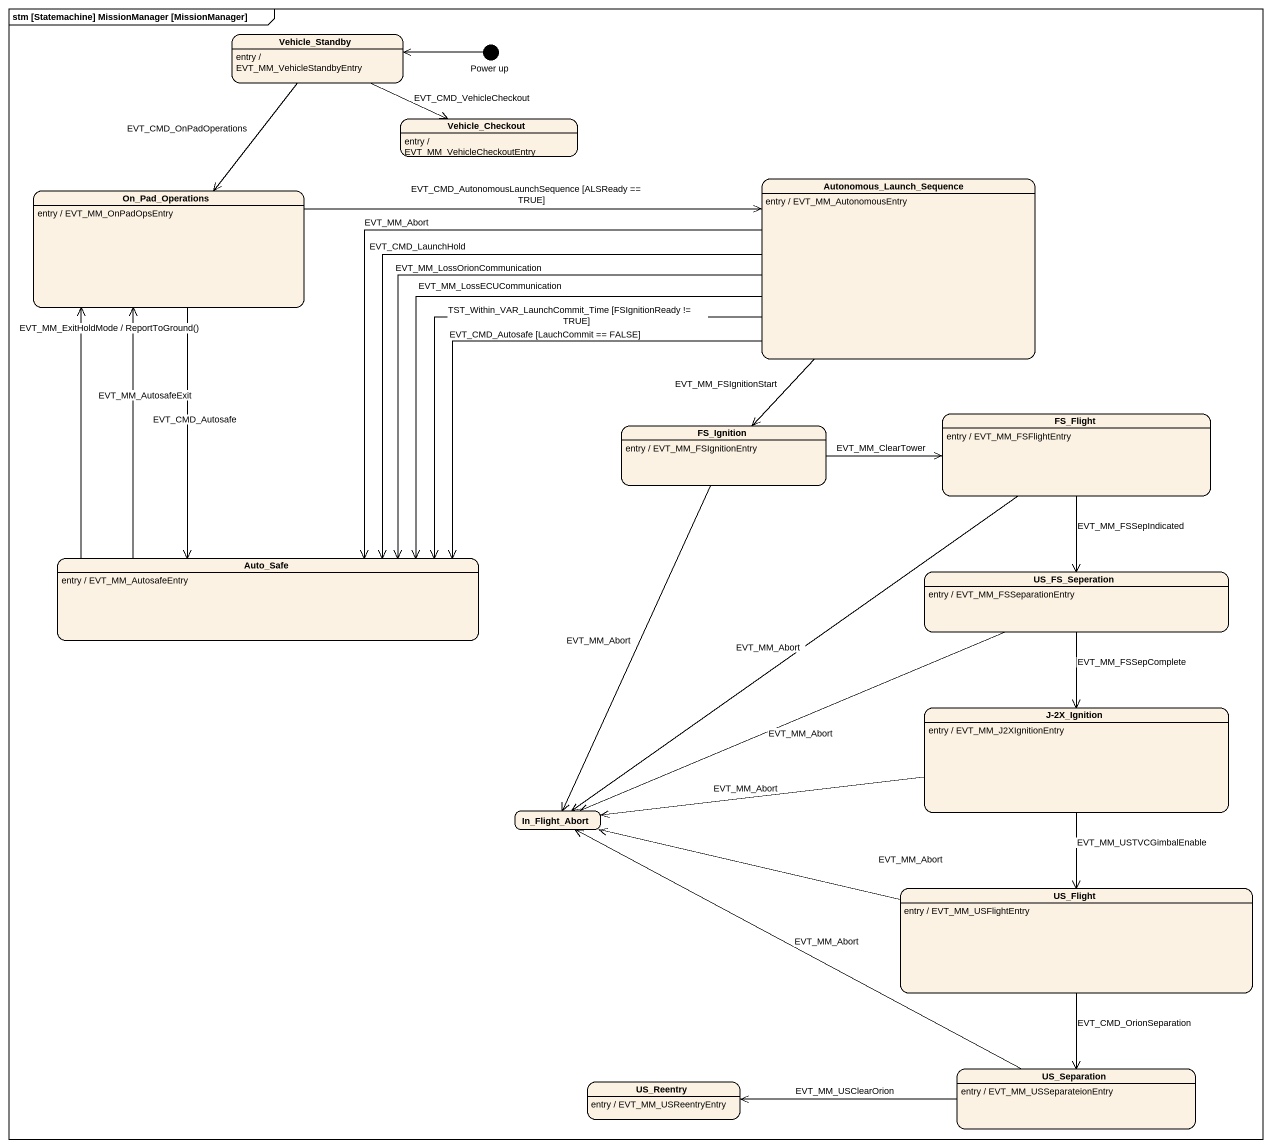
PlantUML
@startuml
mainframe stm [Statemachine] MissionManager [MissionManager]
hide empty description
state Vehicle_Standby
Vehicle_Standby : entry / EVT_MM_VehicleStandbyEntry
state "Power up" as Power_up <<start>>
state Vehicle_Checkout
Vehicle_Checkout : entry / EVT_MM_VehicleCheckoutEntry
state On_Pad_Operations
On_Pad_Operations : entry / EVT_MM_OnPadOpsEntry
state Autonomous_Launch_Sequence
Autonomous_Launch_Sequence : entry / EVT_MM_AutonomousEntry
state FS_Ignition
FS_Ignition : entry / EVT_MM_FSIgnitionEntry
state FS_Flight
FS_Flight : entry / EVT_MM_FSFlightEntry
state Auto_Safe
Auto_Safe : entry / EVT_MM_AutosafeEntry
state US_FS_Seperation
US_FS_Seperation : entry / EVT_MM_FSSeparationEntry
state "J-2X_Ignition" as J_2X_Ignition
J_2X_Ignition : entry / EVT_MM_J2XIgnitionEntry
state In_Flight_Abort
state US_Flight
US_Flight : entry / EVT_MM_USFlightEntry
state US_Reentry
US_Reentry : entry / EVT_MM_USReentryEntry
state US_Separation
US_Separation : entry / EVT_MM_USSeparateionEntry
Vehicle_Standby -right-> Vehicle_Checkout : EVT_CMD_VehicleCheckout
Vehicle_Standby --> On_Pad_Operations : EVT_CMD_OnPadOperations
Power_up -left-> Vehicle_Standby
On_Pad_Operations -right-> Autonomous_Launch_Sequence : EVT_CMD_AutonomousLaunchSequence [ALSReady == TRUE]
On_Pad_Operations --> Auto_Safe : EVT_CMD_Autosafe
Autonomous_Launch_Sequence --> FS_Ignition : EVT_MM_FSIgnitionStart
Autonomous_Launch_Sequence -left-> Auto_Safe : EVT_MM_Abort
Autonomous_Launch_Sequence -left-> Auto_Safe : EVT_CMD_LaunchHold
Autonomous_Launch_Sequence -left-> Auto_Safe : EVT_MM_LossOrionCommunication
Autonomous_Launch_Sequence -left-> Auto_Safe : EVT_MM_LossECUCommunication
Autonomous_Launch_Sequence -left-> Auto_Safe : EVT_CMD_Autosafe [LauchCommit == FALSE]
Autonomous_Launch_Sequence -left-> Auto_Safe : TST_Within_VAR_LaunchCommit_Time [FSIgnitionReady != TRUE]
FS_Ignition -right-> FS_Flight : EVT_MM_ClearTower
FS_Ignition --> In_Flight_Abort : EVT_MM_Abort
FS_Flight --> US_FS_Seperation : EVT_MM_FSSepIndicated
FS_Flight --> In_Flight_Abort : EVT_MM_Abort
Auto_Safe -up-> On_Pad_Operations : EVT_MM_AutosafeExit
Auto_Safe -up-> On_Pad_Operations : EVT_MM_ExitHoldMode / ReportToGround()
US_FS_Seperation --> J_2X_Ignition : EVT_MM_FSSepComplete
US_FS_Seperation -left-> In_Flight_Abort : EVT_MM_Abort
J_2X_Ignition -left-> In_Flight_Abort : EVT_MM_Abort
J_2X_Ignition --> US_Flight : EVT_MM_USTVCGimbalEnable
US_Flight -left-> In_Flight_Abort : EVT_MM_Abort
US_Flight --> US_Separation : EVT_CMD_OrionSeparation
US_Separation -left-> In_Flight_Abort : EVT_MM_Abort
US_Separation -left-> US_Reentry : EVT_MM_USClearOrion
@enduml
